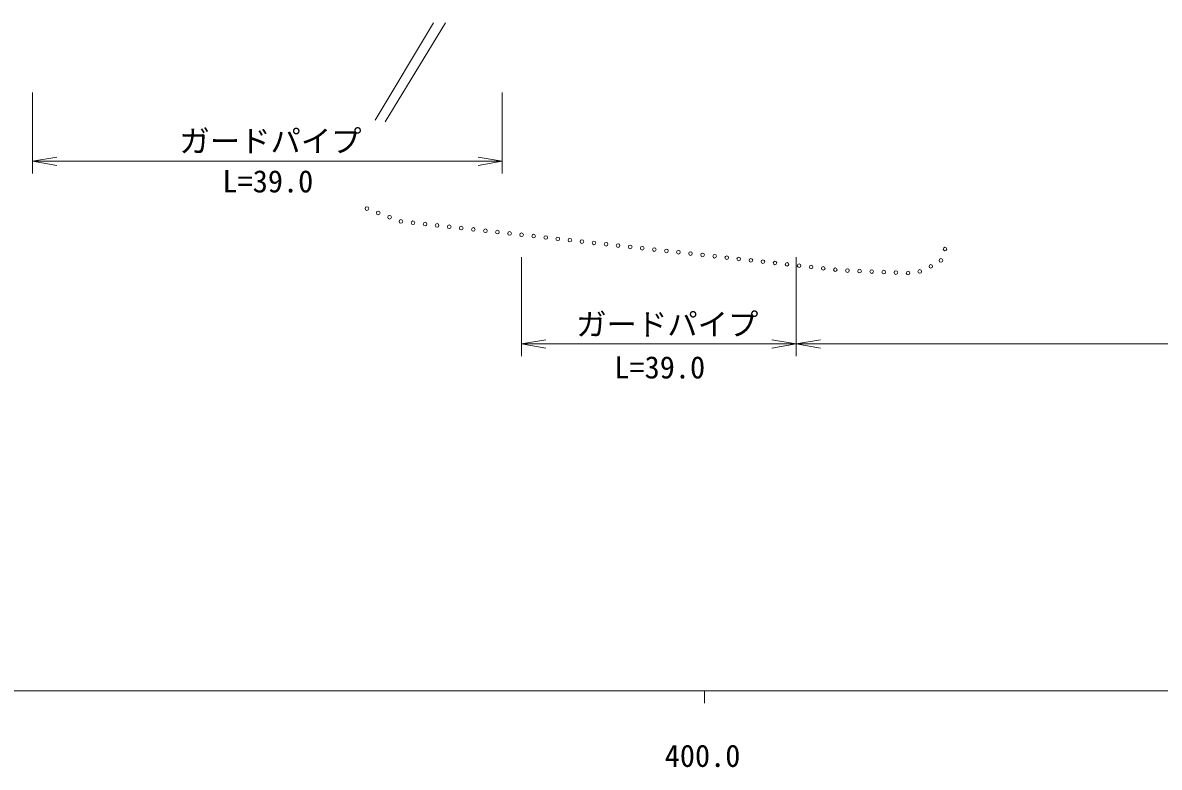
# Model space of a CAD drawing. Units: millimetres, scale not verified. Extents: x 40000 to 680000, y 20000 to 380000.
# Drawn here: x 411846 to 505464, y 198715 to 260024 of the extents above; entities that cross this region are included whole.
import ezdxf
from ezdxf.enums import TextEntityAlignment as Align

# ---------------------------------------------------------------- set-up
doc = ezdxf.new("R2010")
doc.units = ezdxf.units.MM
doc.header["$LTSCALE"] = 1000
for name, color, linetype, lineweight in [('M-STR-HTXT', 7, 'Continuous', 13), ('M-TTL-BAND', 7, 'Continuous', 13), ('M-WORK', 1, 'Continuous', 13)]:
    doc.layers.add(name, color=color, linetype=linetype, lineweight=lineweight)
doc.styles.add('ＭＳ ゴシック', font='')
doc.styles.get('ＭＳ ゴシック').set_extended_font_data('MS Gothic')

# ---------------------------------------------------------------- blocks, each defined once
blk = doc.blocks.new('open_arrow')
at = {"color": 0, "linetype": 'Continuous', "lineweight": -2}
blk.add_lwpolyline([(7.5, 1.25), (0, 0), (7.5, -1.25)], dxfattribs=at)

msp = doc.modelspace()

# ---------------------------------------------------------------- linework, layer by layer
at = {"layer": 'M-STR-HTXT'}
for p, q in [((412656, 254276), (412656, 247613)), ((451351, 254276), (451351, 247613)), ((412656, 248613), (451351, 248613)), ((452935, 240707), (452935, 232573)), ((475562, 240707), (475562, 232573)), ((452935, 233573), (475562, 233573)), ((475562, 233573), (562686, 233573))]:
    msp.add_line(p, q, dxfattribs=at)
at = {"layer": 'M-TTL-BAND'}
for p, q in [((40000, 205000), (579000, 205000)), ((468000, 205000), (468000, 204000))]:
    msp.add_line(p, q, dxfattribs=at)
at = {"layer": 'M-WORK'}
for p, q in [((440874, 251990), (445677, 260024)), ((441702, 251866), (446671, 260024))]:
    msp.add_line(p, q, dxfattribs=at)
for centre in [(440194, 244721), (441127, 244363), (442061, 244006), (443000, 243666), (443993, 243556), (444987, 243445), (445981, 243335), (446975, 243224), (447969, 243113), (448963, 243003), (449957, 242892), (450950, 242782), (451944, 242671), (452938, 242561), (453932, 242450), (454926, 242340), (455920, 242229), (456914, 242119), (457908, 242008), (458901, 241898), (459895, 241787), (460889, 241677), (461883, 241566), (462877, 241456), (487813, 241391), (463871, 241345), (464865, 241235), (465859, 241124), (466852, 241013), (467846, 240903), (468840, 240792), (469834, 240682), (470828, 240571), (471822, 240461), (487478, 240449), (472816, 240350), (473810, 240240), (474803, 240129), (475797, 240019), (476791, 239908), (477785, 239798), (478779, 239687), (479776, 239615), (480775, 239574), (481774, 239534), (485736, 239549), (486647, 239963), (482773, 239494), (483772, 239453), (484772, 239413)]:
    msp.add_circle(centre, 150, dxfattribs=at)

# ---------------------------------------------------------------- block references
at = {"layer": 'M-STR-HTXT', "xscale": 267, "yscale": 267}
for p in [(412656, 248613), (452935, 233573), (475562, 233573)]:
    msp.add_blockref('open_arrow', p, dxfattribs=at)
at = {"layer": 'M-STR-HTXT', "xscale": 267, "yscale": 267, "rotation": 180}
for p in [(451351, 248613), (475562, 233573)]:
    msp.add_blockref('open_arrow', p, dxfattribs=at)

# ---------------------------------------------------------------- texts
at = {"layer": 'M-STR-HTXT', "style": 'ＭＳ ゴシック'}
for p in [(432255, 250281), (464941, 235190)]:
    msp.add_text('ガードパイプ', height=1833, dxfattribs=at).set_placement(p, align=Align.MIDDLE_CENTER)
for p in [(432037, 245501), (464318, 230182)]:
    msp.add_text('L=39.0', height=1833, dxfattribs=at).set_placement(p, align=Align.BOTTOM_CENTER)
at = {"layer": 'M-TTL-BAND', "style": 'ＭＳ ゴシック'}
msp.add_text('400.0', height=1833, dxfattribs=at).set_placement((467844, 198195), align=Align.BOTTOM_CENTER)

doc.saveas('drawing.dxf')
